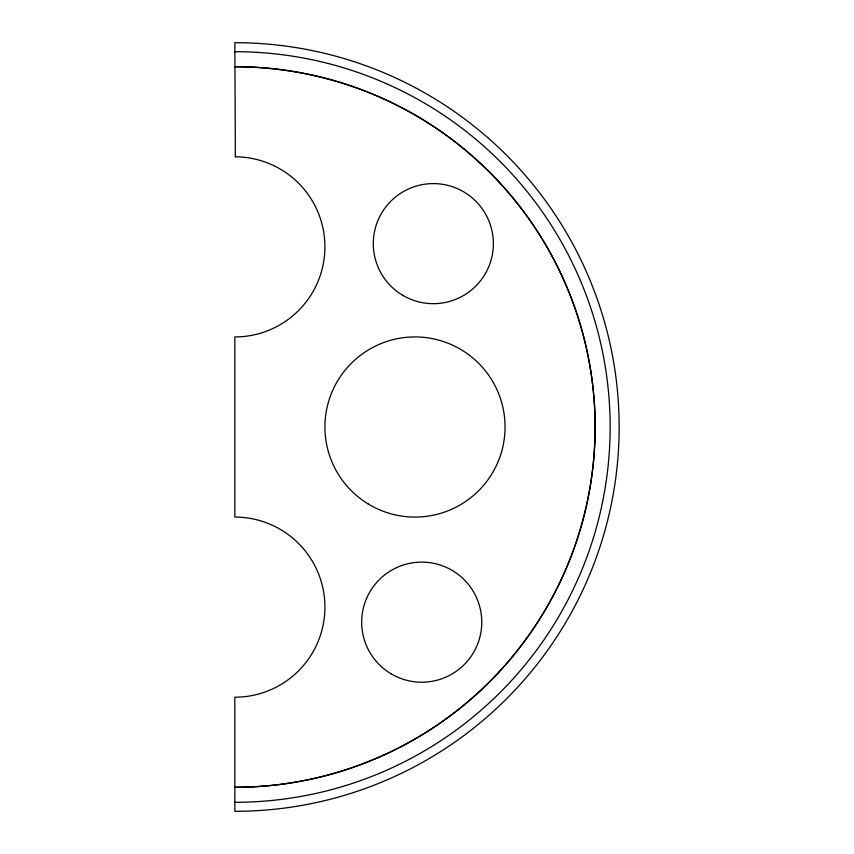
<?xml version="1.0" encoding="UTF-8"?>
<svg xmlns="http://www.w3.org/2000/svg" width="854" height="854" viewBox="0 0 854 854"><rect width="100%" height="100%" fill="white"/><g stroke="black" fill="none" stroke-linecap="round" stroke-linejoin="round"><path stroke-width="1.28" d="M234.85 51.71A375.29 375.29 0 0 1 610.14 427A375.29 375.29 0 0 1 234.85 802.29M235.362 156.794L234.85 42.7A384.3 384.3 0 0 1 619.15 427A384.3 384.3 0 0 1 234.85 811.3L234.85 697.206A90.076 90.076 0 0 0 324.926 607.141A90.076 90.076 0 0 0 234.85 517.076L234.85 336.914L238.757 336.85A90.065 90.065 0 0 0 324.904 245.162A90.065 90.065 0 0 0 235.362 156.794M368.202 503.967A90.076 90.076 0 0 0 505.034 429.039A90.076 90.076 0 0 0 371.736 347.994A90.076 90.076 0 0 0 368.202 503.967M391.708 674.169A60.047 60.047 0 0 0 481.773 622.171A60.047 60.047 0 0 0 391.708 570.162A60.047 60.047 0 0 0 391.708 674.169M402.586 295.217A60.047 60.047 0 0 0 493.366 244.479A60.047 60.047 0 0 0 404.027 191.232A60.047 60.047 0 0 0 402.586 295.217M595.131 427A360.281 360.281 0 0 0 234.85 66.719A360.281 360.281 0 0 1 595.131 427A360.281 360.281 0 0 1 234.85 787.281A360.281 360.281 0 0 0 595.131 427"/></g></svg>
